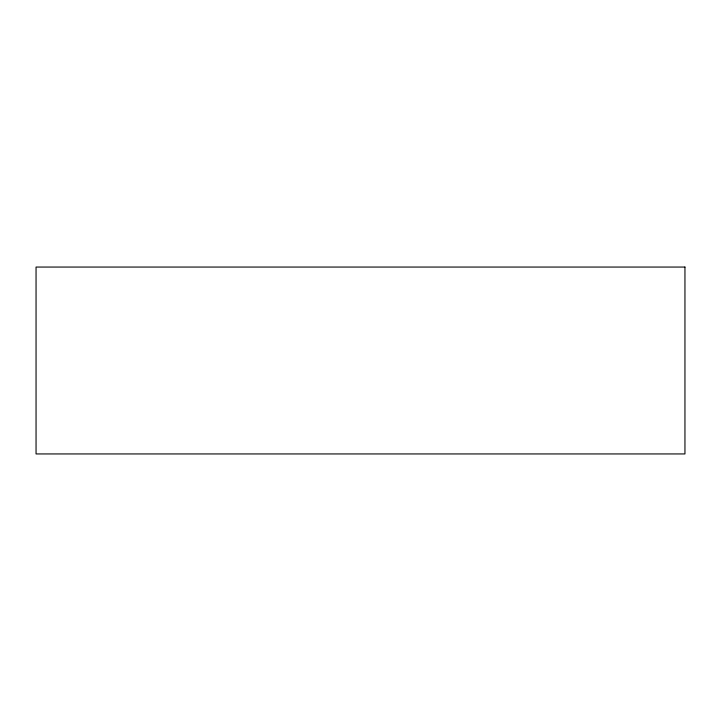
<?xml version="1.0" encoding="UTF-8"?>
<svg xmlns="http://www.w3.org/2000/svg" width="721" height="721" viewBox="0 0 721 721"><rect width="100%" height="100%" fill="white"/><g stroke="black" fill="none" stroke-linecap="round" stroke-linejoin="round"><path stroke-width="1.08" d="M684.95 267.058L36.05 267.058L36.05 453.942L684.95 453.942L684.95 267.058"/></g></svg>
